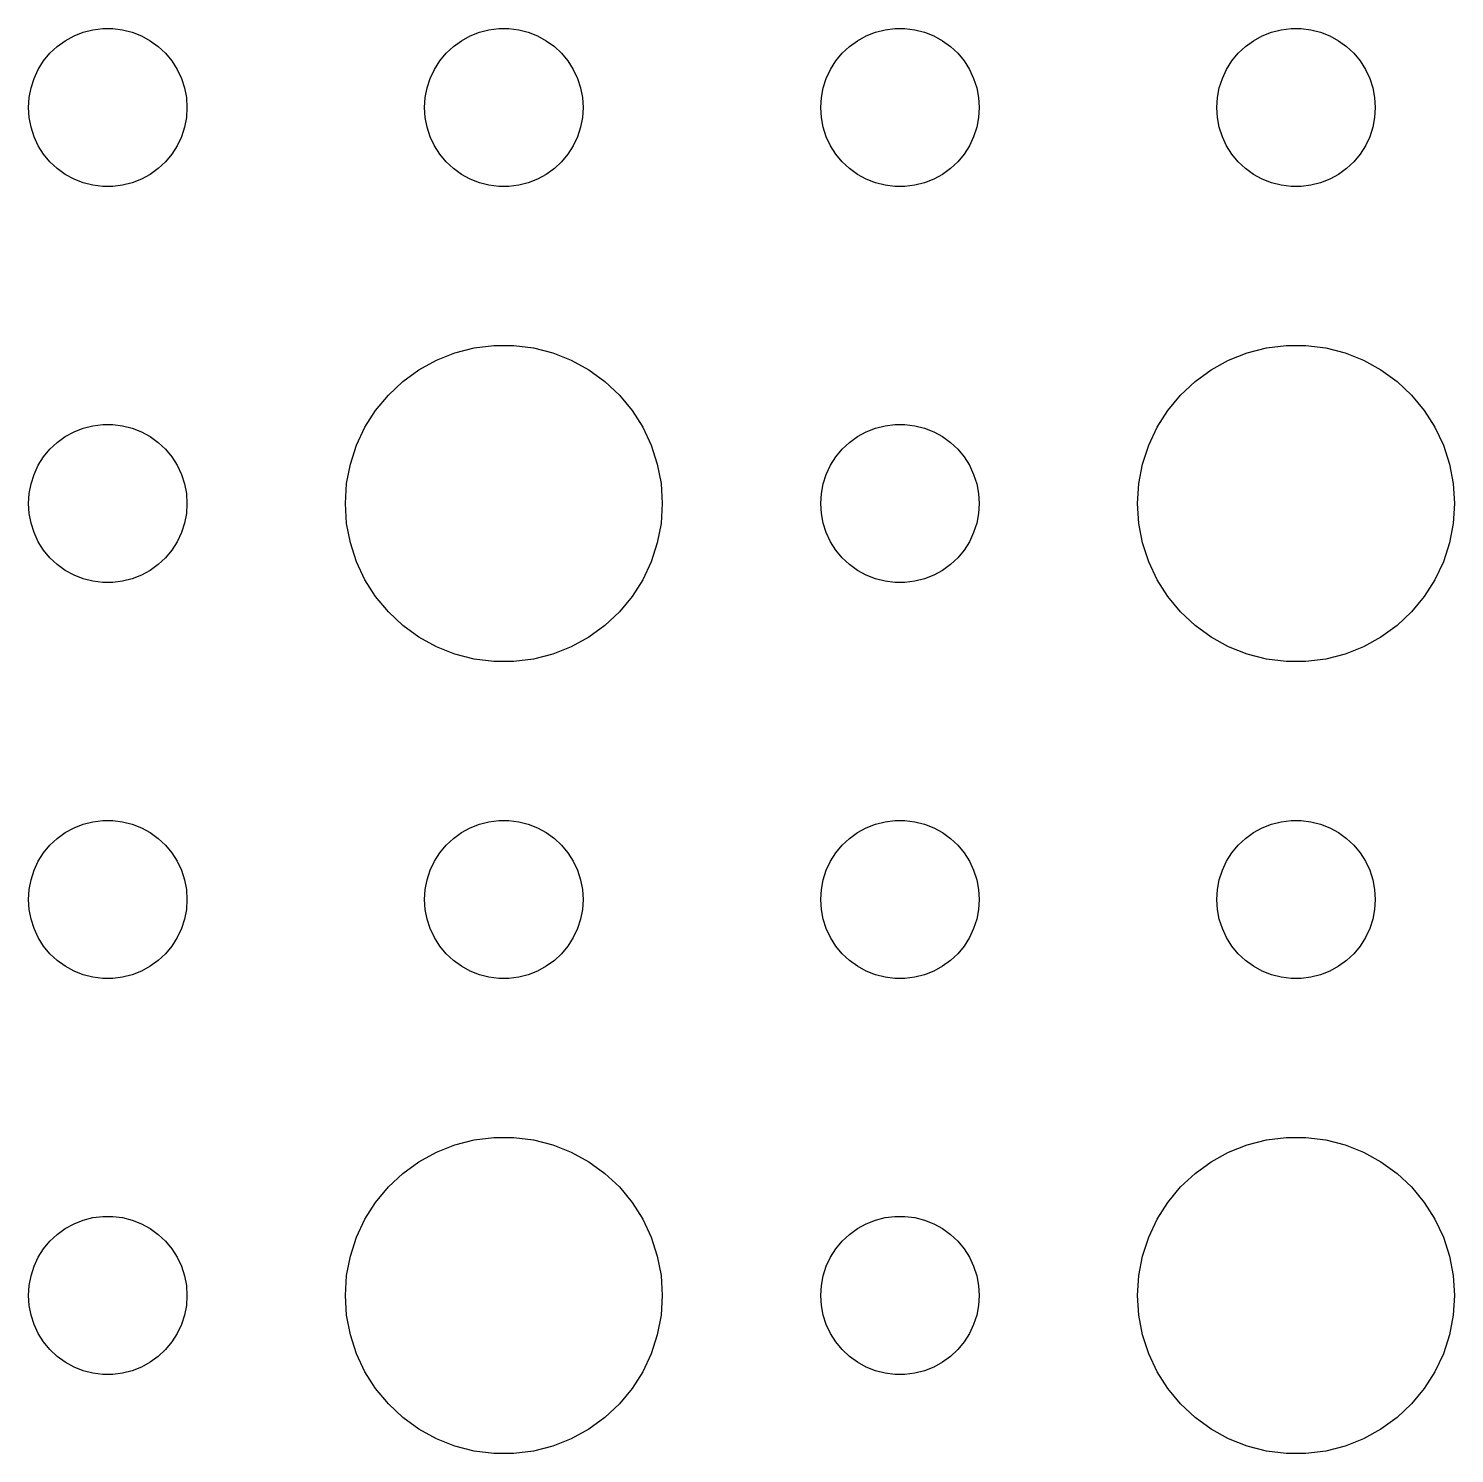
# Model space of a CAD drawing. Header units: metres. Extents: x -134 to 134, y 176 to 394.
# Drawn here: x -31.5 to -4.5, y 339.01 to 366 of the extents above; entities that cross this region are included whole.
import ezdxf

# ---------------------------------------------------------------- set-up
doc = ezdxf.new("R2010")
doc.units = ezdxf.units.M

msp = doc.modelspace()

# ---------------------------------------------------------------- linework, layer by layer
for p, q in [((-30.8037, 365.766), (-30.6387, 365.857)), ((-30.6387, 365.857), (-30.4635, 365.927)), ((-30.4635, 365.927), (-30.2811, 365.973)), ((-30.2811, 365.973), (-30.0942, 365.997)), ((-30.0942, 365.997), (-29.9058, 365.997)), ((-29.9058, 365.997), (-29.7189, 365.973)), ((-29.7189, 365.973), (-29.5365, 365.927)), ((-29.5365, 365.927), (-29.3613, 365.857)), ((-29.3613, 365.857), (-29.1963, 365.766)), ((-23.3037, 365.766), (-23.1387, 365.857)), ((-23.1387, 365.857), (-22.9635, 365.927)), ((-22.9635, 365.927), (-22.7811, 365.973)), ((-22.7811, 365.973), (-22.5942, 365.997)), ((-22.5942, 365.997), (-22.4058, 365.997)), ((-22.4058, 365.997), (-22.2189, 365.973)), ((-22.2189, 365.973), (-22.0365, 365.927)), ((-22.0365, 365.927), (-21.8613, 365.857)), ((-21.8613, 365.857), (-21.6963, 365.766)), ((-15.8037, 365.766), (-15.6387, 365.857)), ((-15.6387, 365.857), (-15.4635, 365.927)), ((-15.4635, 365.927), (-15.2811, 365.973)), ((-15.2811, 365.973), (-15.0942, 365.997)), ((-15.0942, 365.997), (-14.9058, 365.997)), ((-14.9058, 365.997), (-14.7189, 365.973)), ((-14.7189, 365.973), (-14.5365, 365.927)), ((-14.5365, 365.927), (-14.3613, 365.857)), ((-14.3613, 365.857), (-14.1963, 365.766)), ((-8.30373, 365.766), (-8.13866, 365.857)), ((-8.13866, 365.857), (-7.96352, 365.927)), ((-7.96352, 365.927), (-7.78107, 365.973)), ((-7.78107, 365.973), (-7.59418, 365.997)), ((-7.59418, 365.997), (-7.40581, 365.997)), ((-7.40581, 365.997), (-7.21892, 365.973)), ((-7.21892, 365.973), (-7.03647, 365.927)), ((-7.03647, 365.927), (-6.86133, 365.857)), ((-6.86133, 365.857), (-6.69626, 365.766)), ((-31.0934, 365.527), (-30.9561, 365.656)), ((-30.9561, 365.656), (-30.8037, 365.766)), ((-29.1963, 365.766), (-29.0439, 365.656)), ((-29.0439, 365.656), (-28.9065, 365.527)), ((-23.5934, 365.527), (-23.4561, 365.656)), ((-23.4561, 365.656), (-23.3037, 365.766)), ((-21.6963, 365.766), (-21.5439, 365.656)), ((-21.5439, 365.656), (-21.4065, 365.527)), ((-16.0934, 365.527), (-15.9561, 365.656)), ((-15.9561, 365.656), (-15.8037, 365.766)), ((-14.1963, 365.766), (-14.0439, 365.656)), ((-14.0439, 365.656), (-13.9065, 365.527)), ((-8.59344, 365.527), (-8.45613, 365.656)), ((-8.45613, 365.656), (-8.30373, 365.766)), ((-6.69626, 365.766), (-6.54385, 365.656)), ((-6.54385, 365.656), (-6.40654, 365.527)), ((-31.3145, 365.223), (-31.2135, 365.382)), ((-31.2135, 365.382), (-31.0934, 365.527)), ((-28.9065, 365.527), (-28.7865, 365.382)), ((-28.7865, 365.382), (-28.6855, 365.223)), ((-23.8145, 365.223), (-23.7135, 365.382)), ((-23.7135, 365.382), (-23.5934, 365.527)), ((-21.4065, 365.527), (-21.2865, 365.382)), ((-21.2865, 365.382), (-21.1855, 365.223)), ((-16.3145, 365.223), (-16.2135, 365.382)), ((-16.2135, 365.382), (-16.0934, 365.527)), ((-13.9065, 365.527), (-13.7865, 365.382)), ((-13.7865, 365.382), (-13.6855, 365.223)), ((-8.81445, 365.223), (-8.71352, 365.382)), ((-8.71352, 365.382), (-8.59344, 365.527)), ((-6.40654, 365.527), (-6.28647, 365.382)), ((-6.28647, 365.382), (-6.18553, 365.223)), ((-31.4529, 364.873), (-31.3947, 365.052)), ((-31.3947, 365.052), (-31.3145, 365.223)), ((-28.6855, 365.223), (-28.6053, 365.052)), ((-28.6053, 365.052), (-28.5471, 364.873)), ((-23.9529, 364.873), (-23.8947, 365.052)), ((-23.8947, 365.052), (-23.8145, 365.223)), ((-21.1855, 365.223), (-21.1053, 365.052)), ((-21.1053, 365.052), (-21.0471, 364.873)), ((-16.4529, 364.873), (-16.3947, 365.052)), ((-16.3947, 365.052), (-16.3145, 365.223)), ((-13.6855, 365.223), (-13.6053, 365.052)), ((-13.6053, 365.052), (-13.5471, 364.873)), ((-8.95287, 364.873), (-8.89465, 365.052)), ((-8.89465, 365.052), (-8.81445, 365.223)), ((-6.18553, 365.223), (-6.10533, 365.052)), ((-6.10533, 365.052), (-6.04712, 364.873)), ((-31.4882, 364.688), (-31.4529, 364.873)), ((-28.5471, 364.873), (-28.5118, 364.688)), ((-23.9882, 364.688), (-23.9529, 364.873)), ((-21.0471, 364.873), (-21.0118, 364.688)), ((-16.4882, 364.688), (-16.4529, 364.873)), ((-13.5471, 364.873), (-13.5118, 364.688)), ((-8.98816, 364.688), (-8.95287, 364.873)), ((-6.04712, 364.873), (-6.01183, 364.688)), ((-31.5, 364.5), (-31.4882, 364.688)), ((-31.4882, 364.312), (-31.5, 364.5)), ((-28.5118, 364.688), (-28.5, 364.5)), ((-28.5, 364.5), (-28.5118, 364.312)), ((-24, 364.5), (-23.9882, 364.688)), ((-23.9882, 364.312), (-24, 364.5)), ((-21.0118, 364.688), (-21, 364.5)), ((-21, 364.5), (-21.0118, 364.312)), ((-16.5, 364.5), (-16.4882, 364.688)), ((-16.4882, 364.312), (-16.5, 364.5)), ((-13.5118, 364.688), (-13.5, 364.5)), ((-13.5, 364.5), (-13.5118, 364.312)), ((-9, 364.5), (-8.98816, 364.688)), ((-8.98816, 364.312), (-9, 364.5)), ((-6.01183, 364.688), (-6, 364.5)), ((-6, 364.5), (-6.01183, 364.312)), ((-31.4529, 364.127), (-31.4882, 364.312)), ((-28.5118, 364.312), (-28.5471, 364.127)), ((-23.9529, 364.127), (-23.9882, 364.312)), ((-21.0118, 364.312), (-21.0471, 364.127)), ((-16.4529, 364.127), (-16.4882, 364.312)), ((-13.5118, 364.312), (-13.5471, 364.127)), ((-8.95287, 364.127), (-8.98816, 364.312)), ((-6.01183, 364.312), (-6.04712, 364.127)), ((-31.3947, 363.948), (-31.4529, 364.127)), ((-28.5471, 364.127), (-28.6053, 363.948)), ((-23.8947, 363.948), (-23.9529, 364.127)), ((-21.0471, 364.127), (-21.1053, 363.948)), ((-16.3947, 363.948), (-16.4529, 364.127)), ((-13.5471, 364.127), (-13.6053, 363.948)), ((-8.89465, 363.948), (-8.95287, 364.127)), ((-6.04712, 364.127), (-6.10533, 363.948)), ((-31.3145, 363.777), (-31.3947, 363.948)), ((-31.2135, 363.618), (-31.3145, 363.777)), ((-28.6855, 363.777), (-28.7865, 363.618)), ((-28.6053, 363.948), (-28.6855, 363.777)), ((-23.8145, 363.777), (-23.8947, 363.948)), ((-23.7135, 363.618), (-23.8145, 363.777)), ((-21.1855, 363.777), (-21.2865, 363.618)), ((-21.1053, 363.948), (-21.1855, 363.777)), ((-16.3145, 363.777), (-16.3947, 363.948)), ((-16.2135, 363.618), (-16.3145, 363.777)), ((-13.6855, 363.777), (-13.7865, 363.618)), ((-13.6053, 363.948), (-13.6855, 363.777)), ((-8.81445, 363.777), (-8.89465, 363.948)), ((-8.71352, 363.618), (-8.81445, 363.777)), ((-6.18553, 363.777), (-6.28647, 363.618)), ((-6.10533, 363.948), (-6.18553, 363.777)), ((-31.0934, 363.473), (-31.2135, 363.618)), ((-30.9561, 363.344), (-31.0934, 363.473)), ((-28.9065, 363.473), (-29.0439, 363.344)), ((-28.7865, 363.618), (-28.9065, 363.473)), ((-23.5934, 363.473), (-23.7135, 363.618)), ((-23.4561, 363.344), (-23.5934, 363.473)), ((-21.4065, 363.473), (-21.5439, 363.344)), ((-21.2865, 363.618), (-21.4065, 363.473)), ((-16.0934, 363.473), (-16.2135, 363.618)), ((-15.9561, 363.344), (-16.0934, 363.473)), ((-13.9065, 363.473), (-14.0439, 363.344)), ((-13.7865, 363.618), (-13.9065, 363.473)), ((-8.59344, 363.473), (-8.71352, 363.618)), ((-8.45613, 363.344), (-8.59344, 363.473)), ((-6.40654, 363.473), (-6.54385, 363.344)), ((-6.28647, 363.618), (-6.40654, 363.473)), ((-30.8037, 363.234), (-30.9561, 363.344)), ((-30.6387, 363.143), (-30.8037, 363.234)), ((-29.1963, 363.234), (-29.3613, 363.143)), ((-29.0439, 363.344), (-29.1963, 363.234)), ((-23.3037, 363.234), (-23.4561, 363.344)), ((-23.1387, 363.143), (-23.3037, 363.234)), ((-21.6963, 363.234), (-21.8613, 363.143)), ((-21.5439, 363.344), (-21.6963, 363.234)), ((-15.8037, 363.234), (-15.9561, 363.344)), ((-15.6387, 363.143), (-15.8037, 363.234)), ((-14.1963, 363.234), (-14.3613, 363.143)), ((-14.0439, 363.344), (-14.1963, 363.234)), ((-8.30373, 363.234), (-8.45613, 363.344)), ((-8.13866, 363.143), (-8.30373, 363.234)), ((-6.69626, 363.234), (-6.86133, 363.143)), ((-6.54385, 363.344), (-6.69626, 363.234)), ((-30.4635, 363.073), (-30.6387, 363.143)), ((-30.2811, 363.027), (-30.4635, 363.073)), ((-30.0942, 363.003), (-30.2811, 363.027)), ((-29.9058, 363.003), (-30.0942, 363.003)), ((-29.7189, 363.027), (-29.9058, 363.003)), ((-29.5365, 363.073), (-29.7189, 363.027)), ((-29.3613, 363.143), (-29.5365, 363.073)), ((-22.9635, 363.073), (-23.1387, 363.143)), ((-22.7811, 363.027), (-22.9635, 363.073)), ((-22.5942, 363.003), (-22.7811, 363.027)), ((-22.4058, 363.003), (-22.5942, 363.003)), ((-22.2189, 363.027), (-22.4058, 363.003)), ((-22.0365, 363.073), (-22.2189, 363.027)), ((-21.8613, 363.143), (-22.0365, 363.073)), ((-15.4635, 363.073), (-15.6387, 363.143)), ((-15.2811, 363.027), (-15.4635, 363.073)), ((-15.0942, 363.003), (-15.2811, 363.027)), ((-14.9058, 363.003), (-15.0942, 363.003)), ((-14.7189, 363.027), (-14.9058, 363.003)), ((-14.5365, 363.073), (-14.7189, 363.027)), ((-14.3613, 363.143), (-14.5365, 363.073)), ((-7.96352, 363.073), (-8.13866, 363.143)), ((-7.78107, 363.027), (-7.96352, 363.073)), ((-7.59418, 363.003), (-7.78107, 363.027)), ((-7.40581, 363.003), (-7.59418, 363.003)), ((-7.21892, 363.027), (-7.40581, 363.003)), ((-7.03647, 363.073), (-7.21892, 363.027)), ((-6.86133, 363.143), (-7.03647, 363.073)), ((-23.427, 359.853), (-23.0621, 359.947)), ((-23.0621, 359.947), (-22.6884, 359.994)), ((-22.6884, 359.994), (-22.3116, 359.994)), ((-22.3116, 359.994), (-21.9379, 359.947)), ((-21.9379, 359.947), (-21.5729, 359.853)), ((-8.42705, 359.853), (-8.06213, 359.947)), ((-8.06213, 359.947), (-7.68837, 359.994)), ((-7.68837, 359.994), (-7.31161, 359.994)), ((-7.31161, 359.994), (-6.93785, 359.947)), ((-6.93785, 359.947), (-6.57294, 359.853)), ((-24.1075, 359.533), (-23.7773, 359.714)), ((-23.7773, 359.714), (-23.427, 359.853)), ((-21.5729, 359.853), (-21.2227, 359.714)), ((-21.2227, 359.714), (-20.8925, 359.533)), ((-9.10747, 359.533), (-8.77733, 359.714)), ((-8.77733, 359.714), (-8.42705, 359.853)), ((-6.57294, 359.853), (-6.22266, 359.714)), ((-6.22266, 359.714), (-5.89252, 359.533)), ((-24.4123, 359.312), (-24.1075, 359.533)), ((-20.8925, 359.533), (-20.5877, 359.312)), ((-9.41226, 359.312), (-9.10747, 359.533)), ((-5.89252, 359.533), (-5.58772, 359.312)), ((-24.6869, 359.054), (-24.4123, 359.312)), ((-20.5877, 359.312), (-20.3131, 359.054)), ((-9.6869, 359.054), (-9.41226, 359.312)), ((-5.58772, 359.312), (-5.31308, 359.054)), ((-24.927, 358.763), (-24.6869, 359.054)), ((-20.3131, 359.054), (-20.0729, 358.763)), ((-9.92705, 358.763), (-9.6869, 359.054)), ((-5.31308, 359.054), (-5.07294, 358.763)), ((-25.1289, 358.445), (-24.927, 358.763)), ((-20.0729, 358.763), (-19.8711, 358.445)), ((-10.1289, 358.445), (-9.92705, 358.763)), ((-5.07294, 358.763), (-4.87108, 358.445)), ((-30.8037, 358.266), (-30.6387, 358.357)), ((-30.6387, 358.357), (-30.4635, 358.427)), ((-30.4635, 358.427), (-30.2811, 358.473)), ((-30.2811, 358.473), (-30.0942, 358.497)), ((-30.0942, 358.497), (-29.9058, 358.497)), ((-29.9058, 358.497), (-29.7189, 358.473)), ((-29.7189, 358.473), (-29.5365, 358.427)), ((-29.5365, 358.427), (-29.3613, 358.357)), ((-29.3613, 358.357), (-29.1963, 358.266)), ((-25.2893, 358.104), (-25.1289, 358.445)), ((-19.8711, 358.445), (-19.7107, 358.104)), ((-15.8037, 358.266), (-15.6387, 358.357)), ((-15.6387, 358.357), (-15.4635, 358.427)), ((-15.4635, 358.427), (-15.2811, 358.473)), ((-15.2811, 358.473), (-15.0942, 358.497)), ((-15.0942, 358.497), (-14.9058, 358.497)), ((-14.9058, 358.497), (-14.7189, 358.473)), ((-14.7189, 358.473), (-14.5365, 358.427)), ((-14.5365, 358.427), (-14.3613, 358.357)), ((-14.3613, 358.357), (-14.1963, 358.266)), ((-10.2893, 358.104), (-10.1289, 358.445)), ((-4.87108, 358.445), (-4.71066, 358.104)), ((-31.2135, 357.882), (-31.0934, 358.027)), ((-31.0934, 358.027), (-30.9561, 358.156)), ((-30.9561, 358.156), (-30.8037, 358.266)), ((-29.1963, 358.266), (-29.0439, 358.156)), ((-29.0439, 358.156), (-28.9065, 358.027)), ((-28.9065, 358.027), (-28.7865, 357.882)), ((-25.4057, 357.746), (-25.2893, 358.104)), ((-19.7107, 358.104), (-19.5942, 357.746)), ((-16.2135, 357.882), (-16.0934, 358.027)), ((-16.0934, 358.027), (-15.9561, 358.156)), ((-15.9561, 358.156), (-15.8037, 358.266)), ((-14.1963, 358.266), (-14.0439, 358.156)), ((-14.0439, 358.156), (-13.9065, 358.027)), ((-13.9065, 358.027), (-13.7865, 357.882)), ((-10.4057, 357.746), (-10.2893, 358.104)), ((-4.71066, 358.104), (-4.59424, 357.746)), ((-31.3145, 357.723), (-31.2135, 357.882)), ((-28.7865, 357.882), (-28.6855, 357.723)), ((-16.3145, 357.723), (-16.2135, 357.882)), ((-13.7865, 357.882), (-13.6855, 357.723)), ((-31.4529, 357.373), (-31.3947, 357.552)), ((-31.3947, 357.552), (-31.3145, 357.723)), ((-28.6855, 357.723), (-28.6053, 357.552)), ((-28.6053, 357.552), (-28.5471, 357.373)), ((-25.4763, 357.376), (-25.4057, 357.746)), ((-19.5942, 357.746), (-19.5237, 357.376)), ((-16.4529, 357.373), (-16.3947, 357.552)), ((-16.3947, 357.552), (-16.3145, 357.723)), ((-13.6855, 357.723), (-13.6053, 357.552)), ((-13.6053, 357.552), (-13.5471, 357.373)), ((-10.4763, 357.376), (-10.4057, 357.746)), ((-4.59424, 357.746), (-4.52365, 357.376)), ((-31.4882, 357.188), (-31.4529, 357.373)), ((-28.5471, 357.373), (-28.5118, 357.188)), ((-25.5, 357), (-25.4763, 357.376)), ((-19.5237, 357.376), (-19.5, 357)), ((-16.4882, 357.188), (-16.4529, 357.373)), ((-13.5471, 357.373), (-13.5118, 357.188)), ((-10.5, 357), (-10.4763, 357.376)), ((-4.52365, 357.376), (-4.5, 357)), ((-31.5, 357), (-31.4882, 357.188)), ((-31.4882, 356.812), (-31.5, 357)), ((-28.5118, 357.188), (-28.5, 357)), ((-28.5, 357), (-28.5118, 356.812)), ((-25.4763, 356.624), (-25.5, 357)), ((-19.5, 357), (-19.5237, 356.624)), ((-16.5, 357), (-16.4882, 357.188)), ((-16.4882, 356.812), (-16.5, 357)), ((-13.5118, 357.188), (-13.5, 357)), ((-13.5, 357), (-13.5118, 356.812)), ((-10.4763, 356.624), (-10.5, 357)), ((-4.5, 357), (-4.52365, 356.624)), ((-31.4529, 356.627), (-31.4882, 356.812)), ((-28.5118, 356.812), (-28.5471, 356.627)), ((-16.4529, 356.627), (-16.4882, 356.812)), ((-13.5118, 356.812), (-13.5471, 356.627)), ((-31.3947, 356.448), (-31.4529, 356.627)), ((-31.3145, 356.277), (-31.3947, 356.448)), ((-28.6053, 356.448), (-28.6855, 356.277)), ((-28.5471, 356.627), (-28.6053, 356.448)), ((-25.4057, 356.254), (-25.4763, 356.624)), ((-19.5237, 356.624), (-19.5942, 356.254)), ((-16.3947, 356.448), (-16.4529, 356.627)), ((-16.3145, 356.277), (-16.3947, 356.448)), ((-13.6053, 356.448), (-13.6855, 356.277)), ((-13.5471, 356.627), (-13.6053, 356.448)), ((-10.4057, 356.254), (-10.4763, 356.624)), ((-4.52365, 356.624), (-4.59424, 356.254)), ((-31.2135, 356.118), (-31.3145, 356.277)), ((-28.6855, 356.277), (-28.7865, 356.118)), ((-25.2893, 355.896), (-25.4057, 356.254)), ((-19.5942, 356.254), (-19.7107, 355.896)), ((-16.2135, 356.118), (-16.3145, 356.277)), ((-13.6855, 356.277), (-13.7865, 356.118)), ((-10.2893, 355.896), (-10.4057, 356.254)), ((-4.59424, 356.254), (-4.71066, 355.896)), ((-31.0934, 355.973), (-31.2135, 356.118)), ((-30.9561, 355.844), (-31.0934, 355.973)), ((-28.9065, 355.973), (-29.0439, 355.844)), ((-28.7865, 356.118), (-28.9065, 355.973)), ((-25.1289, 355.555), (-25.2893, 355.896)), ((-19.7107, 355.896), (-19.8711, 355.555)), ((-16.0934, 355.973), (-16.2135, 356.118)), ((-15.9561, 355.844), (-16.0934, 355.973)), ((-13.9065, 355.973), (-14.0439, 355.844)), ((-13.7865, 356.118), (-13.9065, 355.973)), ((-10.1289, 355.555), (-10.2893, 355.896)), ((-4.71066, 355.896), (-4.87108, 355.555)), ((-30.8037, 355.734), (-30.9561, 355.844)), ((-30.6387, 355.643), (-30.8037, 355.734)), ((-30.4635, 355.573), (-30.6387, 355.643)), ((-29.3613, 355.643), (-29.5365, 355.573)), ((-29.1963, 355.734), (-29.3613, 355.643)), ((-29.0439, 355.844), (-29.1963, 355.734)), ((-15.8037, 355.734), (-15.9561, 355.844)), ((-15.6387, 355.643), (-15.8037, 355.734)), ((-15.4635, 355.573), (-15.6387, 355.643)), ((-14.3613, 355.643), (-14.5365, 355.573)), ((-14.1963, 355.734), (-14.3613, 355.643)), ((-14.0439, 355.844), (-14.1963, 355.734)), ((-30.2811, 355.527), (-30.4635, 355.573)), ((-30.0942, 355.503), (-30.2811, 355.527)), ((-29.9058, 355.503), (-30.0942, 355.503)), ((-29.7189, 355.527), (-29.9058, 355.503)), ((-29.5365, 355.573), (-29.7189, 355.527)), ((-24.927, 355.237), (-25.1289, 355.555)), ((-19.8711, 355.555), (-20.0729, 355.237)), ((-15.2811, 355.527), (-15.4635, 355.573)), ((-15.0942, 355.503), (-15.2811, 355.527)), ((-14.9058, 355.503), (-15.0942, 355.503)), ((-14.7189, 355.527), (-14.9058, 355.503)), ((-14.5365, 355.573), (-14.7189, 355.527)), ((-9.92705, 355.237), (-10.1289, 355.555)), ((-4.87108, 355.555), (-5.07294, 355.237)), ((-24.6869, 354.946), (-24.927, 355.237)), ((-20.0729, 355.237), (-20.3131, 354.946)), ((-9.6869, 354.946), (-9.92705, 355.237)), ((-5.07294, 355.237), (-5.31308, 354.946)), ((-24.4123, 354.688), (-24.6869, 354.946)), ((-20.3131, 354.946), (-20.5877, 354.688)), ((-9.41226, 354.688), (-9.6869, 354.946)), ((-5.31308, 354.946), (-5.58772, 354.688)), ((-24.1075, 354.467), (-24.4123, 354.688)), ((-20.5877, 354.688), (-20.8925, 354.467)), ((-9.10747, 354.467), (-9.41226, 354.688)), ((-5.58772, 354.688), (-5.89252, 354.467)), ((-23.7773, 354.286), (-24.1075, 354.467)), ((-23.427, 354.147), (-23.7773, 354.286)), ((-21.2227, 354.286), (-21.5729, 354.147)), ((-20.8925, 354.467), (-21.2227, 354.286)), ((-8.77733, 354.286), (-9.10747, 354.467)), ((-8.42705, 354.147), (-8.77733, 354.286)), ((-6.22266, 354.286), (-6.57294, 354.147)), ((-5.89252, 354.467), (-6.22266, 354.286)), ((-23.0621, 354.053), (-23.427, 354.147)), ((-22.6884, 354.006), (-23.0621, 354.053)), ((-22.3116, 354.006), (-22.6884, 354.006)), ((-21.9379, 354.053), (-22.3116, 354.006)), ((-21.5729, 354.147), (-21.9379, 354.053)), ((-8.06213, 354.053), (-8.42705, 354.147)), ((-7.68837, 354.006), (-8.06213, 354.053)), ((-7.31161, 354.006), (-7.68837, 354.006)), ((-6.93785, 354.053), (-7.31161, 354.006)), ((-6.57294, 354.147), (-6.93785, 354.053)), ((-30.9561, 350.656), (-30.8037, 350.766)), ((-30.8037, 350.766), (-30.6387, 350.857)), ((-30.6387, 350.857), (-30.4635, 350.927)), ((-30.4635, 350.927), (-30.2811, 350.973)), ((-30.2811, 350.973), (-30.0942, 350.997)), ((-30.0942, 350.997), (-29.9058, 350.997)), ((-29.9058, 350.997), (-29.7189, 350.973)), ((-29.7189, 350.973), (-29.5365, 350.927)), ((-29.5365, 350.927), (-29.3613, 350.857)), ((-29.3613, 350.857), (-29.1963, 350.766)), ((-29.1963, 350.766), (-29.0439, 350.656)), ((-23.4561, 350.656), (-23.3037, 350.766)), ((-23.3037, 350.766), (-23.1387, 350.857)), ((-23.1387, 350.857), (-22.9635, 350.927)), ((-22.9635, 350.927), (-22.7811, 350.973)), ((-22.7811, 350.973), (-22.5942, 350.997)), ((-22.5942, 350.997), (-22.4058, 350.997)), ((-22.4058, 350.997), (-22.2189, 350.973)), ((-22.2189, 350.973), (-22.0365, 350.927)), ((-22.0365, 350.927), (-21.8613, 350.857)), ((-21.8613, 350.857), (-21.6963, 350.766)), ((-21.6963, 350.766), (-21.5439, 350.656)), ((-15.9561, 350.656), (-15.8037, 350.766)), ((-15.8037, 350.766), (-15.6387, 350.857)), ((-15.6387, 350.857), (-15.4635, 350.927)), ((-15.4635, 350.927), (-15.2811, 350.973)), ((-15.2811, 350.973), (-15.0942, 350.997)), ((-15.0942, 350.997), (-14.9058, 350.997)), ((-14.9058, 350.997), (-14.7189, 350.973)), ((-14.7189, 350.973), (-14.5365, 350.927)), ((-14.5365, 350.927), (-14.3613, 350.857)), ((-14.3613, 350.857), (-14.1963, 350.766)), ((-14.1963, 350.766), (-14.0439, 350.656)), ((-8.45613, 350.656), (-8.30373, 350.766)), ((-8.30373, 350.766), (-8.13866, 350.857)), ((-8.13866, 350.857), (-7.96352, 350.927)), ((-7.96352, 350.927), (-7.78107, 350.973)), ((-7.78107, 350.973), (-7.59418, 350.997)), ((-7.59418, 350.997), (-7.40581, 350.997)), ((-7.40581, 350.997), (-7.21892, 350.973)), ((-7.21892, 350.973), (-7.03647, 350.927)), ((-7.03647, 350.927), (-6.86133, 350.857)), ((-6.86133, 350.857), (-6.69626, 350.766)), ((-6.69626, 350.766), (-6.54385, 350.656)), ((-31.2135, 350.382), (-31.0934, 350.527)), ((-31.0934, 350.527), (-30.9561, 350.656)), ((-29.0439, 350.656), (-28.9065, 350.527)), ((-28.9065, 350.527), (-28.7865, 350.382)), ((-23.7135, 350.382), (-23.5934, 350.527)), ((-23.5934, 350.527), (-23.4561, 350.656)), ((-21.5439, 350.656), (-21.4065, 350.527)), ((-21.4065, 350.527), (-21.2865, 350.382)), ((-16.2135, 350.382), (-16.0934, 350.527)), ((-16.0934, 350.527), (-15.9561, 350.656)), ((-14.0439, 350.656), (-13.9065, 350.527)), ((-13.9065, 350.527), (-13.7865, 350.382)), ((-8.71352, 350.382), (-8.59344, 350.527)), ((-8.59344, 350.527), (-8.45613, 350.656)), ((-6.54385, 350.656), (-6.40654, 350.527)), ((-6.40654, 350.527), (-6.28647, 350.382)), ((-31.3947, 350.052), (-31.3145, 350.223)), ((-31.3145, 350.223), (-31.2135, 350.382)), ((-28.7865, 350.382), (-28.6855, 350.223)), ((-28.6855, 350.223), (-28.6053, 350.052)), ((-23.8947, 350.052), (-23.8145, 350.223)), ((-23.8145, 350.223), (-23.7135, 350.382)), ((-21.2865, 350.382), (-21.1855, 350.223)), ((-21.1855, 350.223), (-21.1053, 350.052)), ((-16.3947, 350.052), (-16.3145, 350.223)), ((-16.3145, 350.223), (-16.2135, 350.382)), ((-13.7865, 350.382), (-13.6855, 350.223)), ((-13.6855, 350.223), (-13.6053, 350.052)), ((-8.89465, 350.052), (-8.81445, 350.223)), ((-8.81445, 350.223), (-8.71352, 350.382)), ((-6.28647, 350.382), (-6.18553, 350.223)), ((-6.18553, 350.223), (-6.10533, 350.052)), ((-31.4529, 349.873), (-31.3947, 350.052)), ((-28.6053, 350.052), (-28.5471, 349.873)), ((-23.9529, 349.873), (-23.8947, 350.052)), ((-21.1053, 350.052), (-21.0471, 349.873)), ((-16.4529, 349.873), (-16.3947, 350.052)), ((-13.6053, 350.052), (-13.5471, 349.873)), ((-8.95287, 349.873), (-8.89465, 350.052)), ((-6.10533, 350.052), (-6.04712, 349.873)), ((-31.5, 349.5), (-31.4882, 349.688)), ((-31.4882, 349.688), (-31.4529, 349.873)), ((-28.5471, 349.873), (-28.5118, 349.688)), ((-28.5118, 349.688), (-28.5, 349.5)), ((-24, 349.5), (-23.9882, 349.688)), ((-23.9882, 349.688), (-23.9529, 349.873)), ((-21.0471, 349.873), (-21.0118, 349.688)), ((-21.0118, 349.688), (-21, 349.5)), ((-16.5, 349.5), (-16.4882, 349.688)), ((-16.4882, 349.688), (-16.4529, 349.873)), ((-13.5471, 349.873), (-13.5118, 349.688)), ((-13.5118, 349.688), (-13.5, 349.5)), ((-9, 349.5), (-8.98816, 349.688)), ((-8.98816, 349.688), (-8.95287, 349.873)), ((-6.04712, 349.873), (-6.01183, 349.688)), ((-6.01183, 349.688), (-6, 349.5)), ((-31.4882, 349.312), (-31.5, 349.5)), ((-28.5, 349.5), (-28.5118, 349.312)), ((-23.9882, 349.312), (-24, 349.5)), ((-21, 349.5), (-21.0118, 349.312)), ((-16.4882, 349.312), (-16.5, 349.5)), ((-13.5, 349.5), (-13.5118, 349.312)), ((-8.98816, 349.312), (-9, 349.5)), ((-6, 349.5), (-6.01183, 349.312)), ((-31.4529, 349.127), (-31.4882, 349.312)), ((-31.3947, 348.948), (-31.4529, 349.127)), ((-28.5471, 349.127), (-28.6053, 348.948)), ((-28.5118, 349.312), (-28.5471, 349.127)), ((-23.9529, 349.127), (-23.9882, 349.312)), ((-23.8947, 348.948), (-23.9529, 349.127)), ((-21.0471, 349.127), (-21.1053, 348.948)), ((-21.0118, 349.312), (-21.0471, 349.127)), ((-16.4529, 349.127), (-16.4882, 349.312)), ((-16.3947, 348.948), (-16.4529, 349.127)), ((-13.5471, 349.127), (-13.6053, 348.948)), ((-13.5118, 349.312), (-13.5471, 349.127)), ((-8.95287, 349.127), (-8.98816, 349.312)), ((-8.89465, 348.948), (-8.95287, 349.127)), ((-6.04712, 349.127), (-6.10533, 348.948)), ((-6.01183, 349.312), (-6.04712, 349.127)), ((-31.3145, 348.777), (-31.3947, 348.948)), ((-28.6053, 348.948), (-28.6855, 348.777)), ((-23.8145, 348.777), (-23.8947, 348.948)), ((-21.1053, 348.948), (-21.1855, 348.777)), ((-16.3145, 348.777), (-16.3947, 348.948)), ((-13.6053, 348.948), (-13.6855, 348.777)), ((-8.81445, 348.777), (-8.89465, 348.948)), ((-6.10533, 348.948), (-6.18553, 348.777)), ((-31.2135, 348.618), (-31.3145, 348.777)), ((-31.0934, 348.473), (-31.2135, 348.618)), ((-28.7865, 348.618), (-28.9065, 348.473)), ((-28.6855, 348.777), (-28.7865, 348.618)), ((-23.7135, 348.618), (-23.8145, 348.777)), ((-23.5934, 348.473), (-23.7135, 348.618)), ((-21.2865, 348.618), (-21.4065, 348.473)), ((-21.1855, 348.777), (-21.2865, 348.618)), ((-16.2135, 348.618), (-16.3145, 348.777)), ((-16.0934, 348.473), (-16.2135, 348.618)), ((-13.7865, 348.618), (-13.9065, 348.473)), ((-13.6855, 348.777), (-13.7865, 348.618)), ((-8.71352, 348.618), (-8.81445, 348.777)), ((-8.59344, 348.473), (-8.71352, 348.618)), ((-6.28647, 348.618), (-6.40654, 348.473)), ((-6.18553, 348.777), (-6.28647, 348.618)), ((-30.9561, 348.344), (-31.0934, 348.473)), ((-30.8037, 348.234), (-30.9561, 348.344)), ((-29.0439, 348.344), (-29.1963, 348.234)), ((-28.9065, 348.473), (-29.0439, 348.344)), ((-23.4561, 348.344), (-23.5934, 348.473)), ((-23.3037, 348.234), (-23.4561, 348.344)), ((-21.5439, 348.344), (-21.6963, 348.234)), ((-21.4065, 348.473), (-21.5439, 348.344)), ((-15.9561, 348.344), (-16.0934, 348.473)), ((-15.8037, 348.234), (-15.9561, 348.344)), ((-14.0439, 348.344), (-14.1963, 348.234)), ((-13.9065, 348.473), (-14.0439, 348.344)), ((-8.45613, 348.344), (-8.59344, 348.473)), ((-8.30373, 348.234), (-8.45613, 348.344)), ((-6.54385, 348.344), (-6.69626, 348.234)), ((-6.40654, 348.473), (-6.54385, 348.344)), ((-30.6387, 348.143), (-30.8037, 348.234)), ((-30.4635, 348.073), (-30.6387, 348.143)), ((-30.2811, 348.027), (-30.4635, 348.073)), ((-29.5365, 348.073), (-29.7189, 348.027)), ((-29.3613, 348.143), (-29.5365, 348.073)), ((-29.1963, 348.234), (-29.3613, 348.143)), ((-23.1387, 348.143), (-23.3037, 348.234)), ((-22.9635, 348.073), (-23.1387, 348.143)), ((-22.7811, 348.027), (-22.9635, 348.073)), ((-22.0365, 348.073), (-22.2189, 348.027)), ((-21.8613, 348.143), (-22.0365, 348.073)), ((-21.6963, 348.234), (-21.8613, 348.143)), ((-15.6387, 348.143), (-15.8037, 348.234)), ((-15.4635, 348.073), (-15.6387, 348.143)), ((-15.2811, 348.027), (-15.4635, 348.073)), ((-14.5365, 348.073), (-14.7189, 348.027)), ((-14.3613, 348.143), (-14.5365, 348.073)), ((-14.1963, 348.234), (-14.3613, 348.143)), ((-8.13866, 348.143), (-8.30373, 348.234)), ((-7.96352, 348.073), (-8.13866, 348.143)), ((-7.78107, 348.027), (-7.96352, 348.073)), ((-7.03647, 348.073), (-7.21892, 348.027)), ((-6.86133, 348.143), (-7.03647, 348.073)), ((-6.69626, 348.234), (-6.86133, 348.143)), ((-30.0942, 348.003), (-30.2811, 348.027)), ((-29.9058, 348.003), (-30.0942, 348.003)), ((-29.7189, 348.027), (-29.9058, 348.003)), ((-22.5942, 348.003), (-22.7811, 348.027)), ((-22.4058, 348.003), (-22.5942, 348.003)), ((-22.2189, 348.027), (-22.4058, 348.003)), ((-15.0942, 348.003), (-15.2811, 348.027)), ((-14.9058, 348.003), (-15.0942, 348.003)), ((-14.7189, 348.027), (-14.9058, 348.003)), ((-7.59418, 348.003), (-7.78107, 348.027)), ((-7.40581, 348.003), (-7.59418, 348.003)), ((-7.21892, 348.027), (-7.40581, 348.003)), ((-23.7773, 344.714), (-23.427, 344.853)), ((-23.427, 344.853), (-23.0621, 344.947)), ((-23.0621, 344.947), (-22.6884, 344.994)), ((-22.6884, 344.994), (-22.3116, 344.994)), ((-22.3116, 344.994), (-21.9379, 344.947)), ((-21.9379, 344.947), (-21.5729, 344.853)), ((-21.5729, 344.853), (-21.2227, 344.714)), ((-8.77733, 344.714), (-8.42705, 344.853)), ((-8.42705, 344.853), (-8.06213, 344.947)), ((-8.06213, 344.947), (-7.68837, 344.994)), ((-7.68837, 344.994), (-7.31161, 344.994)), ((-7.31161, 344.994), (-6.93785, 344.947)), ((-6.93785, 344.947), (-6.57294, 344.853)), ((-6.57294, 344.853), (-6.22266, 344.714)), ((-24.4123, 344.312), (-24.1075, 344.533)), ((-24.1075, 344.533), (-23.7773, 344.714)), ((-21.2227, 344.714), (-20.8925, 344.533)), ((-20.8925, 344.533), (-20.5877, 344.312)), ((-9.41226, 344.312), (-9.10747, 344.533)), ((-9.10747, 344.533), (-8.77733, 344.714)), ((-6.22266, 344.714), (-5.89252, 344.533)), ((-5.89252, 344.533), (-5.58772, 344.312)), ((-24.6869, 344.054), (-24.4123, 344.312)), ((-20.5877, 344.312), (-20.3131, 344.054)), ((-9.6869, 344.054), (-9.41226, 344.312)), ((-5.58772, 344.312), (-5.31308, 344.054)), ((-24.927, 343.763), (-24.6869, 344.054)), ((-20.3131, 344.054), (-20.0729, 343.763)), ((-9.92705, 343.763), (-9.6869, 344.054)), ((-5.31308, 344.054), (-5.07294, 343.763)), ((-25.1289, 343.445), (-24.927, 343.763)), ((-20.0729, 343.763), (-19.8711, 343.445)), ((-10.1289, 343.445), (-9.92705, 343.763)), ((-5.07294, 343.763), (-4.87108, 343.445)), ((-30.4635, 343.427), (-30.2811, 343.473)), ((-30.2811, 343.473), (-30.0942, 343.497)), ((-30.0942, 343.497), (-29.9058, 343.497)), ((-29.9058, 343.497), (-29.7189, 343.473)), ((-29.7189, 343.473), (-29.5365, 343.427)), ((-25.2893, 343.104), (-25.1289, 343.445)), ((-19.8711, 343.445), (-19.7107, 343.104)), ((-15.4635, 343.427), (-15.2811, 343.473)), ((-15.2811, 343.473), (-15.0942, 343.497)), ((-15.0942, 343.497), (-14.9058, 343.497)), ((-14.9058, 343.497), (-14.7189, 343.473)), ((-14.7189, 343.473), (-14.5365, 343.427)), ((-10.2893, 343.104), (-10.1289, 343.445)), ((-4.87108, 343.445), (-4.71066, 343.104)), ((-30.9561, 343.156), (-30.8037, 343.266)), ((-30.8037, 343.266), (-30.6387, 343.357)), ((-30.6387, 343.357), (-30.4635, 343.427)), ((-29.5365, 343.427), (-29.3613, 343.357)), ((-29.3613, 343.357), (-29.1963, 343.266)), ((-29.1963, 343.266), (-29.0439, 343.156)), ((-15.9561, 343.156), (-15.8037, 343.266)), ((-15.8037, 343.266), (-15.6387, 343.357)), ((-15.6387, 343.357), (-15.4635, 343.427)), ((-14.5365, 343.427), (-14.3613, 343.357)), ((-14.3613, 343.357), (-14.1963, 343.266)), ((-14.1963, 343.266), (-14.0439, 343.156)), ((-31.2135, 342.882), (-31.0934, 343.027)), ((-31.0934, 343.027), (-30.9561, 343.156)), ((-29.0439, 343.156), (-28.9065, 343.027)), ((-28.9065, 343.027), (-28.7865, 342.882)), ((-25.4057, 342.746), (-25.2893, 343.104)), ((-19.7107, 343.104), (-19.5942, 342.746)), ((-16.2135, 342.882), (-16.0934, 343.027)), ((-16.0934, 343.027), (-15.9561, 343.156)), ((-14.0439, 343.156), (-13.9065, 343.027)), ((-13.9065, 343.027), (-13.7865, 342.882)), ((-10.4057, 342.746), (-10.2893, 343.104)), ((-4.71066, 343.104), (-4.59424, 342.746)), ((-31.3947, 342.552), (-31.3145, 342.723)), ((-31.3145, 342.723), (-31.2135, 342.882)), ((-28.7865, 342.882), (-28.6855, 342.723)), ((-28.6855, 342.723), (-28.6053, 342.552)), ((-25.4763, 342.376), (-25.4057, 342.746)), ((-19.5942, 342.746), (-19.5237, 342.376)), ((-16.3947, 342.552), (-16.3145, 342.723)), ((-16.3145, 342.723), (-16.2135, 342.882)), ((-13.7865, 342.882), (-13.6855, 342.723)), ((-13.6855, 342.723), (-13.6053, 342.552)), ((-10.4763, 342.376), (-10.4057, 342.746)), ((-4.59424, 342.746), (-4.52365, 342.376)), ((-31.4882, 342.188), (-31.4529, 342.373)), ((-31.4529, 342.373), (-31.3947, 342.552)), ((-28.6053, 342.552), (-28.5471, 342.373)), ((-28.5471, 342.373), (-28.5118, 342.188)), ((-25.5, 342), (-25.4763, 342.376)), ((-19.5237, 342.376), (-19.5, 342)), ((-16.4882, 342.188), (-16.4529, 342.373)), ((-16.4529, 342.373), (-16.3947, 342.552)), ((-13.6053, 342.552), (-13.5471, 342.373)), ((-13.5471, 342.373), (-13.5118, 342.188)), ((-10.5, 342), (-10.4763, 342.376)), ((-4.52365, 342.376), (-4.5, 342)), ((-31.5, 342), (-31.4882, 342.188)), ((-28.5118, 342.188), (-28.5, 342)), ((-16.5, 342), (-16.4882, 342.188)), ((-13.5118, 342.188), (-13.5, 342)), ((-31.4882, 341.812), (-31.5, 342)), ((-28.5, 342), (-28.5118, 341.812)), ((-25.4763, 341.624), (-25.5, 342)), ((-19.5, 342), (-19.5237, 341.624)), ((-16.4882, 341.812), (-16.5, 342)), ((-13.5, 342), (-13.5118, 341.812)), ((-10.4763, 341.624), (-10.5, 342)), ((-4.5, 342), (-4.52365, 341.624)), ((-31.4529, 341.627), (-31.4882, 341.812)), ((-31.3947, 341.448), (-31.4529, 341.627)), ((-28.5471, 341.627), (-28.6053, 341.448)), ((-28.5118, 341.812), (-28.5471, 341.627)), ((-25.4057, 341.254), (-25.4763, 341.624)), ((-19.5237, 341.624), (-19.5942, 341.254)), ((-16.4529, 341.627), (-16.4882, 341.812)), ((-16.3947, 341.448), (-16.4529, 341.627)), ((-13.5471, 341.627), (-13.6053, 341.448)), ((-13.5118, 341.812), (-13.5471, 341.627)), ((-10.4057, 341.254), (-10.4763, 341.624)), ((-4.52365, 341.624), (-4.59424, 341.254)), ((-31.3145, 341.277), (-31.3947, 341.448)), ((-28.6053, 341.448), (-28.6855, 341.277)), ((-16.3145, 341.277), (-16.3947, 341.448)), ((-13.6053, 341.448), (-13.6855, 341.277)), ((-31.2135, 341.118), (-31.3145, 341.277)), ((-31.0934, 340.973), (-31.2135, 341.118)), ((-28.7865, 341.118), (-28.9065, 340.973)), ((-28.6855, 341.277), (-28.7865, 341.118)), ((-25.2893, 340.896), (-25.4057, 341.254)), ((-19.5942, 341.254), (-19.7107, 340.896)), ((-16.2135, 341.118), (-16.3145, 341.277)), ((-16.0934, 340.973), (-16.2135, 341.118)), ((-13.7865, 341.118), (-13.9065, 340.973)), ((-13.6855, 341.277), (-13.7865, 341.118)), ((-10.2893, 340.896), (-10.4057, 341.254)), ((-4.59424, 341.254), (-4.71066, 340.896)), ((-30.9561, 340.844), (-31.0934, 340.973)), ((-30.8037, 340.734), (-30.9561, 340.844)), ((-29.0439, 340.844), (-29.1963, 340.734)), ((-28.9065, 340.973), (-29.0439, 340.844)), ((-25.1289, 340.555), (-25.2893, 340.896)), ((-19.7107, 340.896), (-19.8711, 340.555)), ((-15.9561, 340.844), (-16.0934, 340.973)), ((-15.8037, 340.734), (-15.9561, 340.844)), ((-14.0439, 340.844), (-14.1963, 340.734)), ((-13.9065, 340.973), (-14.0439, 340.844)), ((-10.1289, 340.555), (-10.2893, 340.896)), ((-4.71066, 340.896), (-4.87108, 340.555)), ((-30.6387, 340.643), (-30.8037, 340.734)), ((-30.4635, 340.573), (-30.6387, 340.643)), ((-30.2811, 340.527), (-30.4635, 340.573)), ((-30.0942, 340.503), (-30.2811, 340.527)), ((-29.9058, 340.503), (-30.0942, 340.503)), ((-29.7189, 340.527), (-29.9058, 340.503)), ((-29.5365, 340.573), (-29.7189, 340.527)), ((-29.3613, 340.643), (-29.5365, 340.573)), ((-29.1963, 340.734), (-29.3613, 340.643)), ((-24.927, 340.237), (-25.1289, 340.555)), ((-19.8711, 340.555), (-20.0729, 340.237)), ((-15.6387, 340.643), (-15.8037, 340.734)), ((-15.4635, 340.573), (-15.6387, 340.643)), ((-15.2811, 340.527), (-15.4635, 340.573)), ((-15.0942, 340.503), (-15.2811, 340.527)), ((-14.9058, 340.503), (-15.0942, 340.503)), ((-14.7189, 340.527), (-14.9058, 340.503)), ((-14.5365, 340.573), (-14.7189, 340.527)), ((-14.3613, 340.643), (-14.5365, 340.573)), ((-14.1963, 340.734), (-14.3613, 340.643)), ((-9.92705, 340.237), (-10.1289, 340.555)), ((-4.87108, 340.555), (-5.07294, 340.237)), ((-24.6869, 339.946), (-24.927, 340.237)), ((-20.0729, 340.237), (-20.3131, 339.946)), ((-9.6869, 339.946), (-9.92705, 340.237)), ((-5.07294, 340.237), (-5.31308, 339.946)), ((-24.4123, 339.688), (-24.6869, 339.946)), ((-20.3131, 339.946), (-20.5877, 339.688)), ((-9.41226, 339.688), (-9.6869, 339.946)), ((-5.31308, 339.946), (-5.58772, 339.688)), ((-24.1075, 339.467), (-24.4123, 339.688)), ((-20.5877, 339.688), (-20.8925, 339.467)), ((-9.10747, 339.467), (-9.41226, 339.688)), ((-5.58772, 339.688), (-5.89252, 339.467)), ((-23.7773, 339.286), (-24.1075, 339.467)), ((-20.8925, 339.467), (-21.2227, 339.286)), ((-8.77733, 339.286), (-9.10747, 339.467)), ((-5.89252, 339.467), (-6.22266, 339.286)), ((-23.427, 339.147), (-23.7773, 339.286)), ((-23.0621, 339.053), (-23.427, 339.147)), ((-21.5729, 339.147), (-21.9379, 339.053)), ((-21.2227, 339.286), (-21.5729, 339.147)), ((-8.42705, 339.147), (-8.77733, 339.286)), ((-8.06213, 339.053), (-8.42705, 339.147)), ((-6.57294, 339.147), (-6.93785, 339.053)), ((-6.22266, 339.286), (-6.57294, 339.147)), ((-22.6884, 339.006), (-23.0621, 339.053)), ((-22.3116, 339.006), (-22.6884, 339.006)), ((-21.9379, 339.053), (-22.3116, 339.006)), ((-7.68837, 339.006), (-8.06213, 339.053)), ((-7.31161, 339.006), (-7.68837, 339.006)), ((-6.93785, 339.053), (-7.31161, 339.006))]:
    msp.add_line(p, q)

doc.saveas('drawing.dxf')
